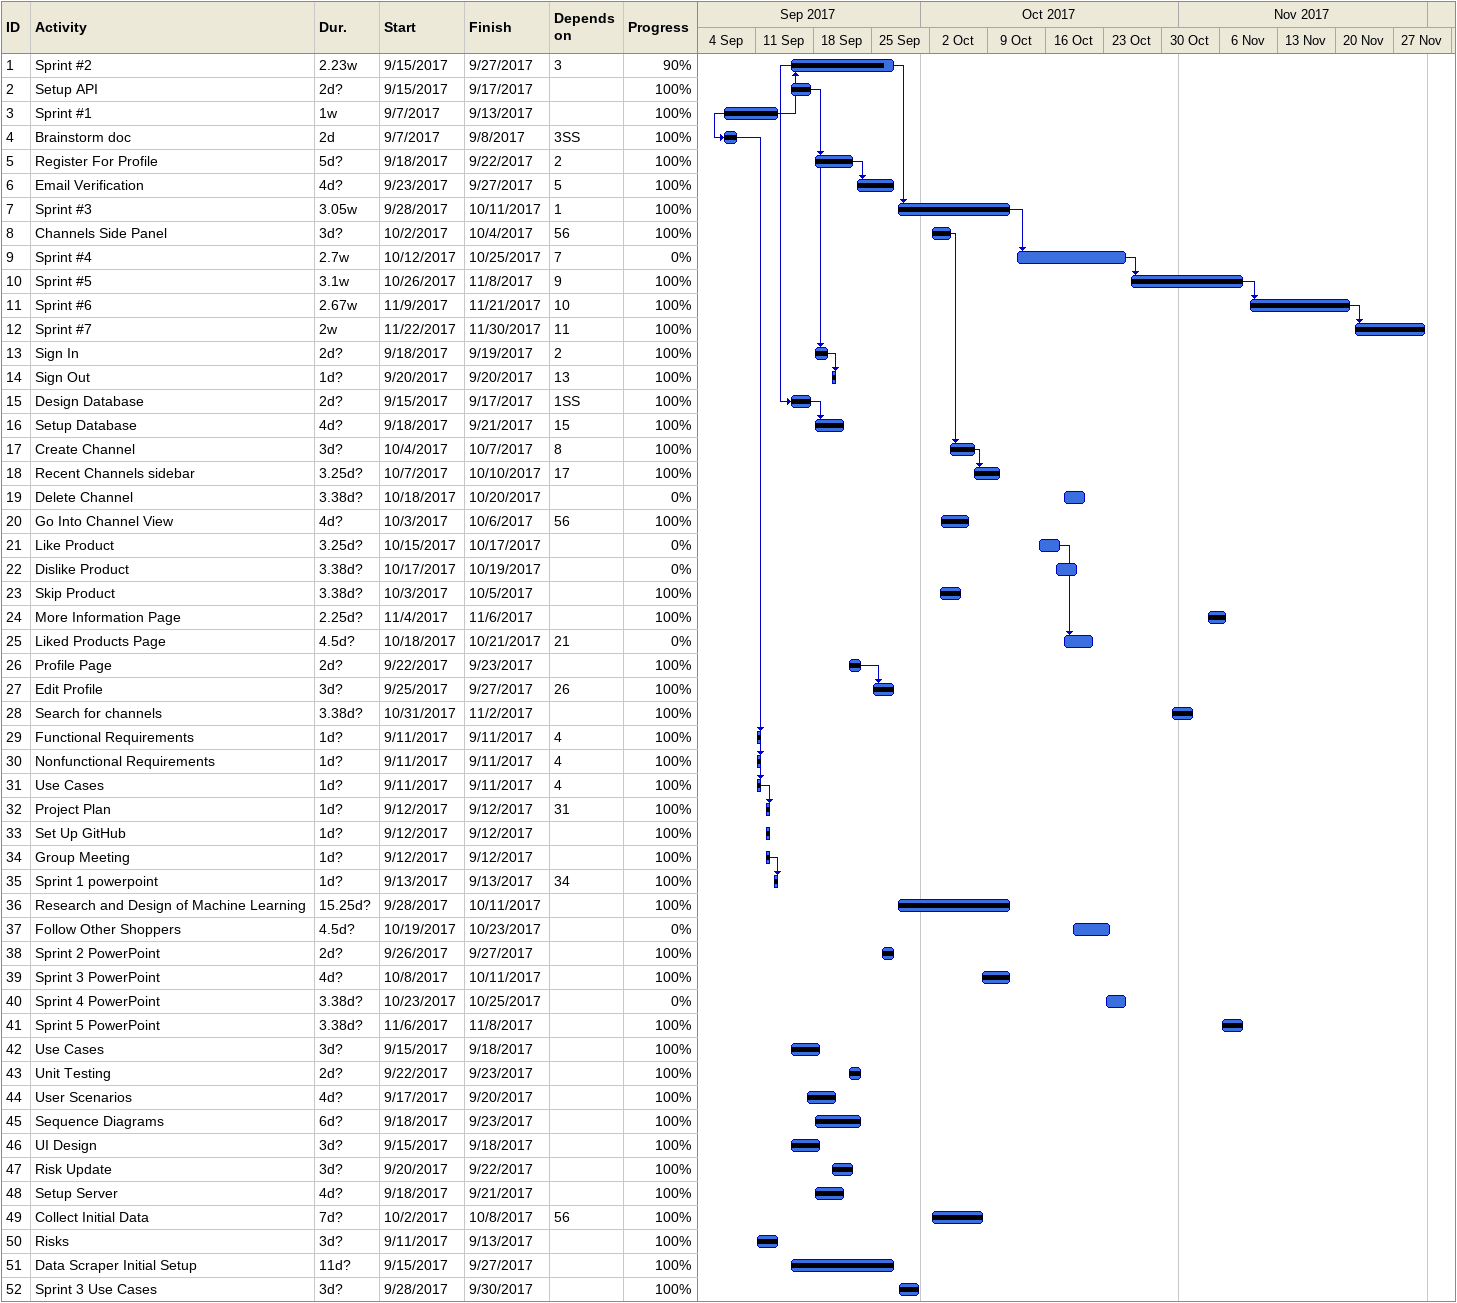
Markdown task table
| ID | Task | Duration | Start | Finish | Predecessors | % complete |
|---|---|---|---|---|---|---|
| 1 | Sprint #2 | 2.23w | 2017-09-15 | 2017-09-27 | 3 | 90 |
| 2 | Setup API | 2d? | 2017-09-15 | 2017-09-17 |  | 100 |
| 3 | Sprint #1 | 1w | 2017-09-07 | 2017-09-13 |  | 100 |
| 4 | Brainstorm doc | 2d | 2017-09-07 | 2017-09-08 | 3SS | 100 |
| 5 | Register For Profile | 5d? | 2017-09-18 | 2017-09-22 | 2 | 100 |
| 6 | Email Verification | 4d? | 2017-09-23 | 2017-09-27 | 5 | 100 |
| 7 | Sprint #3 | 3.05w | 2017-09-28 | 2017-10-11 | 1 | 100 |
| 8 | Channels Side Panel | 3d? | 2017-10-02 | 2017-10-04 | 56 | 100 |
| 9 | Sprint #4 | 2.7w | 2017-10-12 | 2017-10-25 | 7 | 0 |
| 10 | Sprint #5 | 3.1w | 2017-10-26 | 2017-11-08 | 9 | 100 |
| 11 | Sprint #6 | 2.67w | 2017-11-09 | 2017-11-21 | 10 | 100 |
| 12 | Sprint #7 | 2w | 2017-11-22 | 2017-11-30 | 11 | 100 |
| 13 | Sign In | 2d? | 2017-09-18 | 2017-09-19 | 2 | 100 |
| 14 | Sign Out | 1d? | 2017-09-20 | 2017-09-20 | 13 | 100 |
| 15 | Design Database | 2d? | 2017-09-15 | 2017-09-17 | 1SS | 100 |
| 16 | Setup Database | 4d? | 2017-09-18 | 2017-09-21 | 15 | 100 |
| 17 | Create Channel | 3d? | 2017-10-04 | 2017-10-07 | 8 | 100 |
| 18 | Recent Channels sidebar | 3.25d? | 2017-10-07 | 2017-10-10 | 17 | 100 |
| 19 | Delete Channel | 3.38d? | 2017-10-18 | 2017-10-20 |  | 0 |
| 20 | Go Into Channel View | 4d? | 2017-10-03 | 2017-10-06 | 56 | 100 |
| 21 | Like Product | 3.25d? | 2017-10-15 | 2017-10-17 |  | 0 |
| 22 | Dislike Product | 3.38d? | 2017-10-17 | 2017-10-19 |  | 0 |
| 23 | Skip Product | 3.38d? | 2017-10-03 | 2017-10-05 |  | 100 |
| 24 | More Information Page | 2.25d? | 2017-11-04 | 2017-11-06 |  | 100 |
| 25 | Liked Products Page | 4.5d? | 2017-10-18 | 2017-10-21 | 21 | 0 |
| 26 | Profile Page | 2d? | 2017-09-22 | 2017-09-23 |  | 100 |
| 27 | Edit Profile | 3d? | 2017-09-25 | 2017-09-27 | 26 | 100 |
| 28 | Search for channels | 3.38d? | 2017-10-31 | 2017-11-02 |  | 100 |
| 29 | Functional Requirements | 1d? | 2017-09-11 | 2017-09-11 | 4 | 100 |
| 30 | Nonfunctional Requirements | 1d? | 2017-09-11 | 2017-09-11 | 4 | 100 |
| 31 | Use Cases | 1d? | 2017-09-11 | 2017-09-11 | 4 | 100 |
| 32 | Project Plan | 1d? | 2017-09-12 | 2017-09-12 | 31 | 100 |
| 33 | Set Up GitHub | 1d? | 2017-09-12 | 2017-09-12 |  | 100 |
| 34 | Group Meeting | 1d? | 2017-09-12 | 2017-09-12 |  | 100 |
| 35 | Sprint 1 powerpoint | 1d? | 2017-09-13 | 2017-09-13 | 34 | 100 |
| 36 | Research and Design of Machine Learning | 15.25d? | 2017-09-28 | 2017-10-11 |  | 100 |
| 37 | Follow Other Shoppers | 4.5d? | 2017-10-19 | 2017-10-23 |  | 0 |
| 38 | Sprint 2 PowerPoint | 2d? | 2017-09-26 | 2017-09-27 |  | 100 |
| 39 | Sprint 3 PowerPoint | 4d? | 2017-10-08 | 2017-10-11 |  | 100 |
| 40 | Sprint 4 PowerPoint | 3.38d? | 2017-10-23 | 2017-10-25 |  | 0 |
| 41 | Sprint 5 PowerPoint | 3.38d? | 2017-11-06 | 2017-11-08 |  | 100 |
| 42 | Use Cases | 3d? | 2017-09-15 | 2017-09-18 |  | 100 |
| 43 | Unit Testing | 2d? | 2017-09-22 | 2017-09-23 |  | 100 |
| 44 | User Scenarios | 4d? | 2017-09-17 | 2017-09-20 |  | 100 |
| 45 | Sequence Diagrams | 6d? | 2017-09-18 | 2017-09-23 |  | 100 |
| 46 | UI Design | 3d? | 2017-09-15 | 2017-09-18 |  | 100 |
| 47 | Risk Update | 3d? | 2017-09-20 | 2017-09-22 |  | 100 |
| 48 | Setup Server | 4d? | 2017-09-18 | 2017-09-21 |  | 100 |
| 49 | Collect Initial Data | 7d? | 2017-10-02 | 2017-10-08 | 56 | 100 |
| 50 | Risks | 3d? | 2017-09-11 | 2017-09-13 |  | 100 |
| 51 | Data Scraper Initial Setup | 11d? | 2017-09-15 | 2017-09-27 |  | 100 |
| 52 | Sprint 3 Use Cases | 3d? | 2017-09-28 | 2017-09-30 |  | 100 |
